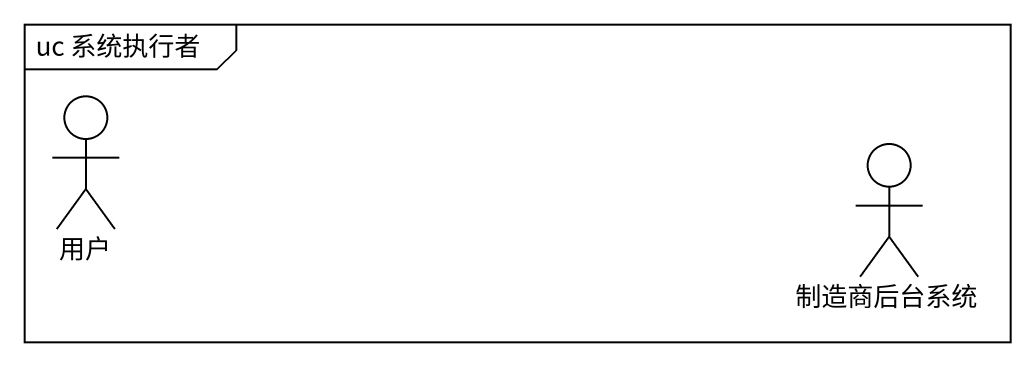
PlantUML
@startuml
mainframe uc 系统执行者
actor 用户
actor 制造商后台系统
@enduml
